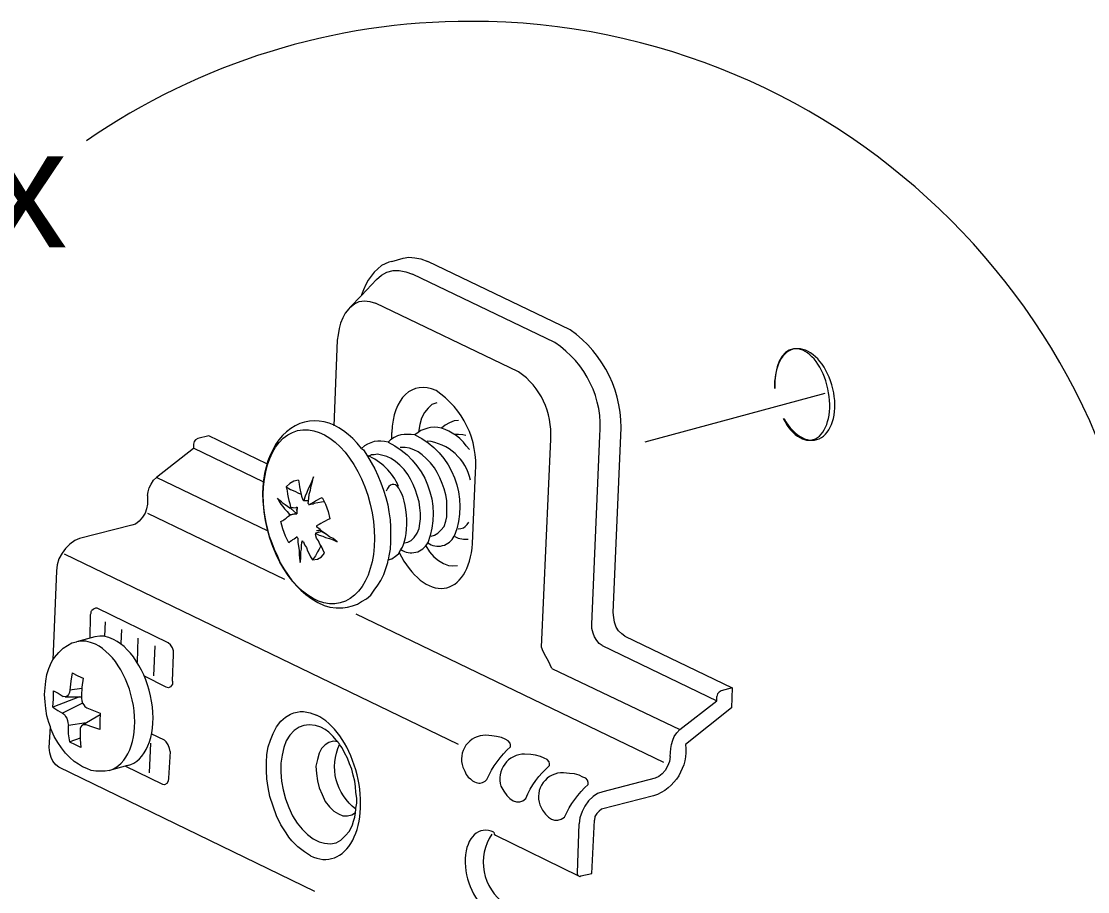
# Model space of a CAD drawing. Header units: metres. Extents: x -11.5 to 7.4, y -3.8 to 5.9.
# Drawn here: x 4.5058 to 4.6482, y -0.046 to 0.0701 of the extents above; entities that cross this region are included whole.
import ezdxf

# ---------------------------------------------------------------- set-up
doc = ezdxf.new("R2010")
doc.units = ezdxf.units.M
doc.header["$MEASUREMENT"] = 0
doc.layers.add('PDF10_Geometry_Num_Penna__7_Num_Penna__7', color=7, linetype='Continuous', lineweight=18)
doc.layers.add('PDF10_Text_Num_Penna__7_Num_Penna__7', color=7, linetype='Continuous', lineweight=18)
doc.styles.add('GENERATED_STYLE_1', font='')
doc.styles.get('GENERATED_STYLE_1').set_extended_font_data('Arial')

msp = doc.modelspace()

# ---------------------------------------------------------------- linework, layer by layer
at = {"layer": 'PDF10_Geometry_Num_Penna__7_Num_Penna__7', "color": 7, "linetype": 'Continuous', "lineweight": 18, "flags": 128}
for points in [[(4.514042296821867, -0.09491539401880544, 0.1539723027836977), (4.56582137863629, -0.1111550182596925, 0.9999930481327568), (4.565820067883756, 0.0701062801058372, 0.1524706996163302), (4.514504215175339, 0.05417366858996697)], [(4.586368637224572, -0.0119598946105377), (4.585952173602692, -0.01164662551443207), (4.585541852512105, -0.01123753293010488), (4.585221212378443, -0.01075472997022331), (4.584976739632854, -0.01009256509649425), (4.584879687638377, -0.009467255410541497), (4.584813348300376, -0.008790348461700681), (4.58585426165383, 0.01483702101974771, 0.2618593769058699), (4.579063079052755, 0.02892798781322359), (4.560047030665986, 0.03807053139448247)], [(4.583363096661344, -0.01318680381163961), (4.582945404533202, -0.01294233106605169), (4.582633363943357, -0.01252463893791056), (4.582312723809695, -0.01205780655939925), (4.582121076833253, -0.01154920496807499), (4.581971199069626, -0.01091898125708379), (4.581971199069626, -0.01034526883401909), (4.583043070780812, 0.01477043598049654, 0.2768616389435487), (4.577031989654353, 0.02722380393040691), (4.558031911848957, 0.03636757601792517)], [(4.576622405667523, -0.01625978936850192), (4.576400046034601, -0.01578312893991729), (4.576154344782752, -0.01528558390492396), (4.575826333611536, -0.01465167467515638), (4.575477437833912, -0.01398336727013039), (4.575261220732287, -0.01341825439087962), (4.576466385372607, 0.01435335810548466, 0.2646934567825219), (4.572188726577929, 0.02333373886052481), (4.553062112627829, 0.03248242497308151)], [(4.566029364745981, 0.0004126376275150889), (4.566437228824048, 0.009896705948842843, 0.2724621259779199), (4.561156126116826, 0.02083348292172094)], [(4.561884384627305, 0.01581270069083462), (4.561416323742536, 0.01587904002883445), (4.560939663313951, 0.01596134994820364), (4.560426147697589, 0.01587904002883445), (4.560047767769744, 0.01581270069083462), (4.559548994228493, 0.0156493093583574), (4.559131302100349, 0.01549206055717356), (4.558752922172504, 0.01523161723021538), (4.558343338185676, 0.01491933093911513, -0.3930843043769327), (4.563596430950183, 0.00138610598733635), (4.564093975985173, 0.001133033697932717), (4.564823708703161, 0.0009770134030091526), (4.565462531957966, 0.0009770134030091526)], [(4.558342846783171, 0.01491896238723811), (4.557830559673068, 0.01498653023149732), (4.557369869825854, 0.01498653023149732), (4.55689198089101, 0.01498653023149732), (4.556476745775386, 0.01491896238723811), (4.556000085346803, 0.01477031312987087), (4.555582393218661, 0.01456883810335619), (4.555084848183668, 0.01425802601976756), (4.554772807593823, 0.01394475692366193, -0.3907886160328627), (4.560047644919118, 0.0004942104431275851, 0.4537293561841179), (4.563596799502063, 0.001386105987334574)], [(4.538666721983317, 0.002279475739054071), (4.538896452653795, 0.001386351688586807), (4.539245348431416, 0.0004944561443789297), (4.53955861752752, -0.0003175864929776395), (4.539967710111847, -0.0012696788438884), (4.540347318545955, -0.002154203350541728), (4.540846092087206, -0.002972388519194347), (4.541425947041565, -0.003797944725403291), (4.541901378963892, -0.004527677443390665), (4.542563543837623, -0.005256181655119541), (4.543091801529098, -0.005821294534370303), (4.543753966402823, -0.006395006957435001), (4.544579522609034, -0.006961348342945151), (4.54537805167754, -0.00743432325275073), (4.546201150871232, -0.007844644343337315), (4.546991080395921, -0.008069460988778587), (4.547800666020759, -0.00816405597073988), (4.548693790071228, -0.00816405597073988), (4.549355954944957, -0.008069460988778587), (4.549996006706023, -0.007912212187596523), (4.55065817157975, -0.00768862404841375), (4.551193800308779, -0.007339728270790324), (4.551855965182508, -0.006961348342945151), (4.552429677605573, -0.006461346295433934), (4.55290388102164, -0.005821294534370303), (4.55340388306915, -0.00515912966064036), (4.553782262996995, -0.004527677443390665), (4.554199955125137, -0.00370212123718261), (4.554444427870726, -0.002913420218749962), (4.554706099703944, -0.002095235050096456), (4.554772439041946, -0.001767223878879953), (4.555240499926715, -0.001617346115253326), (4.55574664450552, -0.0012696788438884), (4.556164336633662, -0.0009564097477827715), (4.55647760572977, -0.0003839258309765725, 0.4512114139181168), (4.56004727636723, 0.0004943332937576983)], [(4.60068896613665, -0.01885611449677782), (4.60059191414217, -0.02151214502925303), (4.594462650713581, -0.02638599791153329, -0.3551321470021301), (4.590213247562863, -0.03327300400083022), (4.583258673629308, -0.03504451002665299)], [(4.549996498108523, -0.03714316726931166), (4.550153746909707, -0.03665790729691221), (4.550308538698369, -0.0360854233801069), (4.550398219655296, -0.03552031050085702), (4.550464558993296, -0.03504487857853089, -0.3566209145256523), (4.548285680291908, -0.02638538365840404), (4.548218112447648, -0.02628710315766547), (4.547800420319508, -0.02581167123533934), (4.547407298316553, -0.02534238184431015), (4.547080515651594, -0.0249861150291304), (4.54682744336219, -0.02477112643376334)], [(4.573148558518271, -0.03359327558261427, -0.1137279156696684), (4.576302502637617, -0.0292263043828962), (4.576302502637617, -0.02898060313104711), (4.576243534337173, -0.02872138831034743), (4.575989233541511, -0.02840074817668548), (4.575581492314072, -0.02825271317244837), (4.575096232341672, -0.0279922698454893), (4.574434067467941, -0.02783502104430635), (4.573811214794505, -0.02773919755608567), (4.572984430082039, -0.02767900074938368, 0.503448380401429), (4.569823237775774, -0.03197164732041458)], [(4.578332732081634, -0.0360859147826087, -0.1051966314089975), (4.581494907192919, -0.03172594606856993), (4.581494907192919, -0.03147287377916541), (4.581390484160883, -0.03115960468305978), (4.581175495565516, -0.03090038986236099), (4.580765543026809, -0.03074510667119323), (4.580290111104482, -0.03049940541934415), (4.579627946230753, -0.03033478558060665), (4.578995265507244, -0.03026967474886622), (4.578169709301037, -0.03017139424812854, 0.5257878519935864), (4.575016502285445, -0.03447988854990669)], [(4.568617213181067, -0.0383699536197879, 0.4153493611589687), (4.570387859252509, -0.04766864034659779), (4.581553752642737, -0.05310846606250941), (4.580103501003705, -0.05342062950298221), (4.579792688920115, -0.05358402083546032), (4.579628069081377, -0.05382849358104824), (4.579531017086898, -0.05414913371471197), (4.568372494734225, -0.04871053650505797)]]:
    msp.add_lwpolyline(points, format="xyb", dxfattribs=at)
for points in [[(4.555240377076087, 0.03807040854385768), (4.556788294962729, 0.03848072963444249)], [(4.556788049261478, 0.03848072963444249), (4.557517781979467, 0.0386428924606621), (4.558343338185676, 0.03854706897244231), (4.559130810697846, 0.0383984197150733), (4.560047276367238, 0.03807040854385768)], [(4.555240499926715, 0.03807016284260545), (4.554860891492607, 0.03798171039193932), (4.554362117951356, 0.03775197972146138), (4.553880543497737, 0.03750504996335557), (4.55340388306915, 0.03708858634147383), (4.552905109527901, 0.0366131544191477), (4.55249724544983, 0.03611315237163648), (4.552116408509466, 0.03554189696109056), (4.551767512731843, 0.03500626823206154), (4.551454243635737, 0.03428390655162961), (4.551193800308779, 0.03362174167789966), (4.551193800308779, 0.03352591818967809), (4.553217150117746, 0.03563894895556974)], [(4.55321764152025, 0.03563919465682197), (4.553879806393981, 0.03621167857362906), (4.554609539111969, 0.03661217161413965), (4.555435095318177, 0.03684190228461759), (4.556229938867904, 0.03684190228461759), (4.557108320843259, 0.03668096796465736), (4.55803215755021, 0.03636769886855173)], [(4.551193554607529, 0.03352616389093033), (4.549668978339811, 0.03190330712247569), (4.550248833294173, 0.0324168227388375), (4.550874142980124, 0.03272886332868463), (4.551603875698113, 0.03279765967920234), (4.552332379909842, 0.03272886332868463), (4.553062112627829, 0.03248193357057705)], [(4.549669224041063, 0.03190281571997211), (4.549520574783696, 0.0317541664626031), (4.549007059167332, 0.03117431150824324), (4.548693790071228, 0.03055023032854898), (4.548382977987639, 0.0298204976105616), (4.548218358148901, 0.02909076489257245), (4.548069708891532, 0.0282652086863644), (4.547965285859497, 0.02754407551219007), (4.547489853937174, 0.01612510983255966)], [(4.613085577097381, 0.02043765820499388), (4.589025282010176, 0.01392411801850635)], [(4.561253300961935, 0.01919711258441303), (4.560591136088204, 0.0189661534076766), (4.560113247153362, 0.01846737986642655), (4.559639043737295, 0.01789489594961946), (4.559221351609153, 0.01716639173789236), (4.558975650357306, 0.01628923826879447), (4.558820858568641, 0.01529906222384803)], [(4.564161420978806, 0.016854105446793), (4.563596308099555, 0.01678653760253379), (4.562956256338492, 0.01654206485694587), (4.562391143459243, 0.01622019621702542), (4.561883770374179, 0.0158123321389585)], [(4.565611918319092, 0.01296993720695561), (4.565202825734765, 0.01346871074820655), (4.56482321730066, 0.01394414267053179), (4.564324443759407, 0.01442080309911731), (4.563847783330822, 0.01483726672099905), (4.56333426771446, 0.01514930731084618), (4.562867435335949, 0.01539623706895377), (4.562390774907366, 0.0156493093583574), (4.561884630328558, 0.01581270069083462)], [(4.529344570786956, 0.01442043454724029), (4.529016559615737, 0.01425827172102068), (4.52886791035837, 0.01404082611313395), (4.52877085836389, 0.01369193033551053)], [(4.530802193463542, 0.01477080453237445), (4.529343956533824, 0.01442068024849075)], [(4.538583552109566, 0.01103663690679024), (4.530802193463542, 0.01477129593487891)], [(4.555240377076087, 0.01435323525485899), (4.555240377076087, 0.01523161723021538)], [(4.565136854948641, 0.01483738957162561), (4.564733904895609, 0.01491847098473631), (4.564161420978806, 0.01498726733525135), (4.563596308099555, 0.01498726733525135)], [(4.528771104065143, 0.01369180748488485), (4.528771104065143, 0.01311932356807866), (4.523831280396738, 0.009236015282622745)], [(4.538168439844565, 0.008596454924063579), (4.528771595467644, 0.01311981497058223)], [(4.554772439041946, 0.01394475692366193), (4.554295778613358, 0.014041808918142), (4.553782262996995, 0.01409463468728855), (4.55340388306915, 0.01409463468728855), (4.55290388102164, 0.014041808918142), (4.552429677605573, 0.01384770492918186), (4.552019356514988, 0.01369168463425829), (4.551604121399365, 0.0134680964950773), (4.551193800308779, 0.01311920071745387)], [(4.551193800308779, 0.01311932356807866), (4.551454243635737, 0.01290310646645221), (4.552019356514988, 0.01207755026024415), (4.55249724544983, 0.01124953704151643), (4.552994790484822, 0.01037484058493909), (4.55340388306915, 0.009480488028211553), (4.553782262996995, 0.008506282564636258), (4.55413238728088, 0.007552961707464334), (4.554444427870726, 0.006572613712592101), (4.554706099703944, 0.00559840824901503), (4.554860891492607, 0.00464508739184577), (4.555024282825089, 0.003566458896234082), (4.555084479631791, 0.002621737582878758), (4.555084479631791, 0.001638932575486862), (4.555084479631791, 0.0006573560743543538), (4.555024282825089, -0.0003180778954821051), (4.554860891492607, -0.001209973439689982), (4.554772439041946, -0.001767715281384419)], [(4.560940277567079, 0.001551094377951756), (4.561416937995666, 0.001796795629799064), (4.561818659542437, 0.002213259251682587), (4.562226523620504, 0.002681320136452392), (4.562456254290982, 0.00340245331062583), (4.56260613205461, 0.00398230826498569), (4.56260613205461, 0.00464570164497502), (4.56260613205461, 0.005366834819148458), (4.56260613205461, 0.006161678368877155), (4.562456254290982, 0.006892639593123917), (4.562226523620504, 0.007718195799332861), (4.561982050874915, 0.008439328973507187), (4.561661410741255, 0.00916906169149545), (4.561319886001185, 0.009896337396964938), (4.560940277567079, 0.0105216470829177), (4.560426761950719, 0.01118504046290703), (4.559861649071467, 0.01176489541726777), (4.559287936648403, 0.01224155584585152), (4.558753536425636, 0.01264327739262328), (4.55817982400257, 0.01290372071958323), (4.557614711123319, 0.01311993782120879), (4.557042227206516, 0.01321698981568886), (4.556380062332785, 0.01321698981568886)], [(4.552116285658842, 0.01207742740961759), (4.552497122599206, 0.01224204724835598)], [(4.557369869825854, 0.0005974049689037031), (4.557830559673066, 0.0008209931080855881), (4.558245794788691, 0.001223943161115848), (4.558656115879277, 0.001796427077921159), (4.558907959662422, 0.002427879295169966), (4.558976756012941, 0.003090044168901684), (4.559072579501159, 0.003728867423704152), (4.559072579501159, 0.004459828647951802), (4.558976756012941, 0.005188332859681566), (4.558907959662422, 0.006000375497039023), (4.558656115879277, 0.006825931703247967), (4.55841041462743, 0.007553207408717455), (4.558091003000028, 0.008275569089150281), (4.557770362866366, 0.009004073300879156), (4.557369869825854, 0.009644125061942788), (4.55689198089101, 0.01030628993567273), (4.556313354442908, 0.01087263132118199), (4.555747013057399, 0.01134929174976751), (4.555174529140592, 0.01176452686538898), (4.554609416261341, 0.01201145662349656), (4.554044303382092, 0.01217361944971618), (4.553321941701659, 0.01233086825089824), (4.552904249573517, 0.01224241580023477), (4.55249638549545, 0.01224241580023477)], [(4.522641840636544, 0.006825686001994846), (4.522700808936987, 0.007301117924321865), (4.522858057738169, 0.007866230803571739), (4.523102530483758, 0.008342891232156369), (4.523430541654978, 0.008856406848519072), (4.523831034695489, 0.009236015282622745)], [(4.538733552723818, 0.002049622217950464), (4.523830543292984, 0.00923638383450065)], [(4.542779638088623, 0.008856775400396977), (4.542146957365114, 0.008758494899656633), (4.541642041292567, 0.008439083272254955), (4.54116660937024, 0.007963651349929712), (4.541261204352203, 0.007464877808678771), (4.54133000070272, 0.006989445886352641), (4.541425824190942, 0.006572982264470006), (4.541484792491383, 0.006161432667624922), (4.541642041292567, 0.005746197552001675), (4.541739093287047, 0.005270765629676433)], [(4.5427800066405, 0.008856406848519072), (4.54287705863498, 0.008342891232156369), (4.542944626479239, 0.007963282798050031), (4.543031850423645, 0.007552961707464334), (4.543092047230346, 0.007136498085583476), (4.543196470262384, 0.006728634007514778), (4.543352490557306, 0.006259344616486473), (4.543442171514231, 0.006161064115747017), (4.543509739358488, 0.006161064115747017)], [(4.544081609022165, 0.005745583298872425), (4.54417128997909, 0.006408976678861755), (4.544237629317088, 0.006988831633223391), (4.544394878118272, 0.007552716006213878), (4.544482102062677, 0.008126428429278576), (4.544646721901415, 0.00869276981478695), (4.544810113233892, 0.009318079500741483), (4.544580382563414, 0.008759109152787659), (4.544334681311566, 0.008193996273536008), (4.544081609022165, 0.007718564351210766), (4.543916989183426, 0.007203820228589564), (4.543672516437836, 0.006728388306264321), (4.543509125105359, 0.00616204692075506)], [(4.54116660937024, 0.007963651349929712), (4.541739093287047, 0.007614755572305398), (4.542304206166298, 0.007398538470678062), (4.542779638088623, 0.007136866637461381), (4.543196101710505, 0.006989445886352641)], [(4.522642332039048, 0.006826054553873639), (4.522642332039048, 0.00568600074529968), (4.52247771220031, 0.005025064377828237), (4.522321691905386, 0.004459951498578363), (4.521980167165319, 0.0039169517319948), (4.521494907192919, 0.003403436115632097), (4.521019475270592, 0.003000486062601837), (4.520521930235599, 0.002844465767679161), (4.513557528251971, 0.001074188248114005)], [(4.541641304188811, 0.005120273612919668), (4.541329263598964, 0.005367203371027252), (4.541009851971562, 0.005599391054022185), (4.540762922213457, 0.005745583298872425), (4.540533191542979, 0.005999884094535446), (4.540184295765354, 0.00625909891523424), (4.539968078663728, 0.006474087510602189), (4.540184295765354, 0.006096936089015514), (4.540437368054757, 0.005685386492169542), (4.540696582875457, 0.005367203371027252), (4.540912799977084, 0.005024450124698987), (4.541261695754706, 0.004705038497297309), (4.54157496485081, 0.004295945912970112)], [(4.543509616507864, 0.006161678368877155), (4.544082100424667, 0.006161678368877155), (4.544171781381593, 0.006161678368877155)], [(4.544081854723416, 0.00574595185075033), (4.544171535680341, 0.005685755044046559), (4.544171535680341, 0.00559853109964159)], [(4.544900162742696, 0.005746074701376891), (4.544744142447772, 0.005685877894673119), (4.544171658530965, 0.005598653950268151)], [(4.544171781381593, 0.005598899651519496), (4.54448259346518, 0.005746320402628236), (4.544810604636398, 0.005946566922884422), (4.545057534394504, 0.006096444686511049), (4.545309378177649, 0.006259836018990939), (4.545622647273753, 0.006408485276358178), (4.545949429938712, 0.006571876608836291)], [(4.54588259919821, 0.005946935474760551), (4.545377683125663, 0.005851111986541646), (4.544810113233893, 0.005745460448245865)], [(4.544900039892068, 0.00574595185075033), (4.544810358935145, 0.00574595185075033)], [(4.546262944736071, 0.006000252646413351), (4.545882107795705, 0.005947426877265904)], [(4.545949798490589, 0.006572490861967317), (4.546417859375358, 0.005685509342796102), (4.546760612621688, 0.004703932841662706), (4.546991571798422, 0.003729727378087411)], [(4.522641840636544, 0.004457371635433027), (4.540912185723954, -0.004363303305905397)], [(4.541574473448309, 0.004296068763596672), (4.542304206166298, 0.004393120758075852)], [(4.542304206166298, 0.004392383654320042), (4.541574473448309, 0.004146682402472734), (4.541574473448309, 0.004227763815581653), (4.541574473448309, 0.004296560166098473)], [(4.542467228946897, 0.005188455710307238), (4.541641672740688, 0.005120887866048029), (4.541738724735168, 0.005188455710307238), (4.541738724735168, 0.005270765629676433)], [(4.541738847585796, 0.005270274227172855), (4.542467351797525, 0.00518919281406216)], [(4.541738847585796, 0.005120887866048029), (4.542564403792003, 0.004392383654320042)], [(4.542303837614419, 0.004392629355572275), (4.542564280941377, 0.004392629355572275)], [(4.542631357383133, 0.005270274227172855), (4.542466737544395, 0.00518919281406216)], [(4.542466983245648, 0.004957742234821261), (4.542564035240124, 0.004809092977454021)], [(4.542564158090753, 0.004868921232279), (4.542467106096272, 0.004957373682944244)], [(4.542631357383133, 0.005269782824669278), (4.542631357383133, 0.005188701411560359), (4.542631357383133, 0.005025310079080469), (4.542563789538876, 0.004869289784157793)], [(4.542564158090753, 0.004808970126827461), (4.542564158090753, 0.004645578794349348), (4.542564158090753, 0.004392506504946603)], [(4.541484423939506, 0.0004942104431275851), (4.541076559861439, 0.00138610598733635), (4.540695722921075, 0.002361539957171033), (4.540436508100374, 0.003351716002118366)], [(4.540437122353504, 0.003351347450241349), (4.540696337174204, 0.003506139238903749), (4.540846214937831, 0.003566336045607521), (4.541009606270313, 0.003729727378087411), (4.541166855071491, 0.003818179828751767), (4.541330246403973, 0.003982799667490156), (4.541574719149562, 0.004146190999968269)], [(4.546991203246547, 0.003729235975582945), (4.54667793415044, 0.003565844643103055), (4.546351151485485, 0.00340245331062583), (4.546098079196081, 0.003253804053256815), (4.545786038606234, 0.003090412720777813), (4.545540337354385, 0.002940534957151186), (4.545213554689427, 0.002778372130931572)], [(4.564474567224286, 0.002427510743293837), (4.564823463001909, 0.002525791244031517), (4.565054422178648, 0.002681811538954193), (4.565300123430495, 0.002941026359654764), (4.56555196721364, 0.003253066949501893)], [(4.544647459005171, -0.001767469580131298), (4.545309623878898, -0.001685159660762992), (4.545882107795705, -0.001365748033360425), (4.546262944736071, -0.0008890876047757956), (4.546039356596888, -0.0003841715322288053), (4.545882107795705, 3.229208965471742e-05), (4.545622892975006, 0.0003455611857603458), (4.545471786705118, 0.000754653770085767), (4.545213800390679, 0.001133033697932717), (4.545057780095757, 0.001639178276738207)], [(4.545622278721876, 0.001951218866585336), (4.545057165842627, 0.001796427077921159), (4.545057165842627, 0.001699375083441979), (4.545057165842627, 0.001639178276738207)], [(4.54505741154388, 0.001796795629799064), (4.545540214503761, 0.001551094377951756), (4.546040216551271, 0.001386474539213367), (4.546417367972857, 0.001223083206733477), (4.546922284045404, 0.001073205443107739), (4.547407544017803, 0.0009110426168872365), (4.547965285859497, 0.0006579703274844917), (4.547407544017803, 0.001073205443107739), (4.546922284045404, 0.001318906694955047), (4.546514419967338, 0.001639546828616112), (4.546097956345454, 0.001951587418463241), (4.545687635254868, 0.002279598589680631), (4.545213431838802, 0.00262235183600712)], [(4.545377437424412, 0.002115715854697164), (4.545688249507998, 0.002212767849177233), (4.545212817585673, 0.002115715854697164)], [(4.54521318613755, 0.002777880728427995), (4.54521318613755, 0.002680828733947926), (4.54521318613755, 0.002621860433505319)], [(4.545785424353104, 0.002049622217950464), (4.545622033020624, 0.001951341717211896)], [(4.546514911369838, 0.001639301127364767), (4.545785178651851, 0.002049622217950464)], [(4.545785424353104, 0.002049867919202697), (4.545785424353104, 0.00211620725720163), (4.545785424353104, 0.002213259251682587)], [(4.560522708289566, 0.00138610598733635), (4.560940400417708, 0.001550725826074739)], [(4.564094221686425, 0.002360925704042671), (4.564475058626789, 0.002427265042040716)], [(4.513557528251971, 0.001073696845611316), (4.512924847528463, 0.000820624556207683), (4.512262682654734, 0.0003451926338815525), (4.511690198737929, -0.000228519789184034), (4.511222137853158, -0.0008894561566537007), (4.510805674231277, -0.001616731862123189), (4.510559972979429, -0.002415260930628271), (4.510492405135171, -0.003226075061727229)], [(4.542631357383133, 0.001318415292451469), (4.542369685549914, 0.001134139353564656), (4.542214893761251, 0.0009781190586419797), (4.541991305622068, 0.0009105512143845473), (4.541836513833406, 0.0007545309194609828), (4.541641181338187, 0.0006574789249809143), (4.541483932537004, 0.0004940875925010246)], [(4.542714158705007, 0.001133647951061079), (4.542631848785636, 0.001223328907986598), (4.542631848785636, 0.001317923889947892)], [(4.542713913003753, 0.001133156548558389), (4.542713913003753, 0.0005975278195293754), (4.542780252341752, 3.241494027950154e-05), (4.542877304336232, -0.0004811006760823133), (4.542877304336232, -0.001046213555332187), (4.54294487218049, -0.001522873983916817), (4.543032096124897, -0.002095357900723016), (4.543092292931599, -0.001617468965878999), (4.543092292931599, -0.001105181855776571), (4.543092292931599, -0.0006948607651899863), (4.543196715963635, -0.0003177093436042), (4.543196715963635, 0.0001822927039070166), (4.543293767958113, 0.0007547766207114393)], [(4.543293767958113, 0.000755022321963672), (4.543352736258559, 0.0006579703274844917), (4.543442417215482, 0.0006579703274844917), (4.543607037054221, 0.0002488777431581823), (4.54385150979981, -0.0001307306909481554), (4.544014901132288, -0.0005484228190884011), (4.544237260765211, -0.0009562868971562111), (4.544394509566391, -0.00136537948148252), (4.544646353349538, -0.001767101028253393)], [(4.545785424353104, 9.22431951035918e-05), (4.545540951607515, -0.0003168493892209412), (4.545308763924517, -0.0006952293170687796), (4.545056920141374, -0.001209973439689982), (4.54464659905079, -0.001767715281384419)], [(4.556952423398965, 0.0004942104431275851), (4.557370115527105, 0.0005974049689037031)], [(4.559793344123454, 9.22431951035918e-05), (4.560278604095855, -0.0006952293170687796), (4.560842488468847, -0.001365993734612658), (4.561498510811278, -0.001834054619382464), (4.562145933609898, -0.002250518241265098), (4.562808098483629, -0.002496219493112406), (4.563335127668841, -0.002563787337371615), (4.564004663580127, -0.002496219493112406)], [(4.564153067136242, -0.02640159994102564), (4.511564399696983, -0.0009838054373627614)], [(4.51049215943392, -0.003225706509849324), (4.509987243361373, -0.01512133261806348), (4.510231716106958, -0.0148019209906618), (4.510805428530023, -0.01414098462319124), (4.511370541409276, -0.01356604369386716), (4.511950396363636, -0.01318766376602198), (4.51250813820533, -0.01283753948213739), (4.513140818928839, -0.01268889022476927)], [(4.515901763895851, -0.008225358433075591), (4.515676947250412, -0.008225358433075591), (4.515417732429713, -0.00832855295885171), (4.515170802671607, -0.008575482716959293)], [(4.525385586515931, -0.01283766233276307), (4.515901518194603, -0.008225849835580057)], [(4.514955199823111, -0.01221161554305628), (4.515008025592257, -0.009207917739214366), (4.515008025592257, -0.009050668938032302), (4.515105077586737, -0.008887277605553301), (4.515105077586737, -0.00879022561107412), (4.515105077586737, -0.00864280485996538), (4.515171416924733, -0.008575237015706172)], [(4.550464313292045, -0.008976958562477932), (4.591524677994601, -0.02878293647393537)], [(4.516973144204536, -0.01003273684166839), (4.516876092210056, -0.01195903465615622)], [(4.519151777204673, -0.0110752472532587), (4.519054725210191, -0.01294257676730215)], [(4.51558149231407, -0.01205719230626912), (4.513141678883221, -0.01268864452351792)], [(4.515677438652919, -0.01303803170364581), (4.515007902741631, -0.01278495941424396), (4.514375222018122, -0.01262156808176407), (4.513817480176428, -0.01262156808176407), (4.513141801733846, -0.01268790741976211)], [(4.518081625402248, -0.0123757439792902), (4.517447716172482, -0.01211652915859052), (4.516785551298751, -0.01195928035740668), (4.516243780038426, -0.01195928035740668), (4.515581615164695, -0.01205756085814702)], [(4.521331638711066, -0.01221198409493329), (4.521250557297954, -0.01543312750665926)], [(4.586368391523321, -0.01195915750678278), (4.600689088987275, -0.01885599164615126), (4.599238223095112, -0.01926508423047846)], [(4.523617151755753, -0.01325388025339436), (4.523430418804351, -0.01723424053333034)], [(4.526107702495109, -0.01439307410758683), (4.526107702495109, -0.0139164136790022), (4.525960281744002, -0.01351592063848894), (4.525698609910783, -0.0130970000040902), (4.525385340814678, -0.01283778518338963)], [(4.583363096661344, -0.01318729521414319), (4.598659228095135, -0.02055956127583869), (4.598659228095135, -0.0199956769028482)], [(4.509666848928962, -0.02404053376139359), (4.509450631827336, -0.02347664938840399), (4.509191417006637, -0.02258352533793673), (4.509041539243009, -0.02160931987435966), (4.508944487248529, -0.02072356686144783), (4.508878147910529, -0.01974199036031621), (4.508944487248529, -0.01885623734740438), (4.509041539243009, -0.01796311329693623), (4.509191417006637, -0.01708595982783923), (4.509450631827336, -0.01626040362163028), (4.50983024026144, -0.01543361890916373), (4.509987489062622, -0.0151215783193166)], [(4.525960158893378, -0.017962867595684), (4.526107579644485, -0.0143928284063346)], [(4.512576320302719, -0.01683374749281796), (4.512412928970239, -0.0179627447450601), (4.512263051206611, -0.0191691378916321), (4.512196711868611, -0.01948117848148012), (4.512099659874135, -0.0197428503146968), (4.511949782110506, -0.01989764210336098), (4.511786390778028, -0.01999592260410132), (4.511631598989364, -0.02006103343583998), (4.511369927156146, -0.01999592260410132)], [(4.512576197452091, -0.01683325609031439), (4.51330593017008, -0.01723374913082676), (4.514034434381809, -0.01756176030204326)], [(4.576623265621906, -0.01625929796599834), (4.593703188144111, -0.0244202650461256), (4.598658982393882, -0.02055906987333511)], [(4.514033820128679, -0.01756151460079103), (4.513877799833757, -0.01875193716599366), (4.513817603027052, -0.01989813350586545)], [(4.525960404594628, -0.017962867595684), (4.525960404594628, -0.01834247602979033), (4.525698732761411, -0.01869997135122858), (4.525445660472007, -0.01885599164615126), (4.525133619882158, -0.01875156861411664), (4.52222451706028, -0.01730070272195494)], [(4.509987243361373, -0.02144494573687261), (4.510084295355851, -0.02030612043455804), (4.510084295355851, -0.01926434712672265)], [(4.510084418206477, -0.01926446997734921), (4.510708499386171, -0.01957773907345484), (4.511370664259902, -0.01999543120159597)], [(4.513877922684383, -0.01891483709596997), (4.512263665459741, -0.0191691378916321)], [(4.513817725877681, -0.01989788780461321), (4.513817725877681, -0.02020992839445945), (4.513877922684383, -0.02056005267834315), (4.513967603641309, -0.02087946430574483), (4.514130994973785, -0.02113253659514935), (4.514278415724894, -0.02134752519051464), (4.514540087558112, -0.02151214502925303), (4.515418469533468, -0.02186349781939523), (4.516310365077675, -0.02224064924098279)], [(4.599238714497616, -0.01926446997734921), (4.598984413701954, -0.01942786130982732), (4.598725198881255, -0.01964407841145377), (4.598658859543255, -0.01999543120159597)], [(4.513557528251971, -0.02006115628646565), (4.509987489062622, -0.02144445433436992)], [(4.513967849342558, -0.0208799557082493), (4.511287248684898, -0.02224114064348548)], [(4.51163196754124, -0.02006115628646565), (4.513817480176428, -0.02006115628646565)], [(4.509986751958868, -0.02144494573687261), (4.510648916832597, -0.02186263786501375), (4.511287740087402, -0.02224101779286158), (4.511534669845508, -0.02239089555648732), (4.511690690140432, -0.02265011037718612), (4.511845481929099, -0.02290441117285003), (4.511949904961131, -0.02321645176269627), (4.512010101767835, -0.02352849235254251), (4.512099782724759, -0.02387861663642621)], [(4.513967849342558, -0.02378807572512009), (4.516310610778929, -0.02239003560210673)], [(4.516310856480178, -0.02224101779286158), (4.516243288635922, -0.02331227525091695), (4.516243288635922, -0.02442038789675127)], [(4.544395000968896, -0.04127143970285996), (4.543606299950463, -0.04071369786116463), (4.542714404406254, -0.04008101713765733), (4.541902361768901, -0.03925546093144838), (4.541484669640759, -0.03877880050286375), (4.541166486519614, -0.03821368762361388), (4.540436753801627, -0.03714365867181524), (4.539870412416118, -0.03593726552524235), (4.539396209000051, -0.03463504889044877), (4.538978516871909, -0.03334020329320975), (4.53873404412632, -0.03213503865289624), (4.538584166362693, -0.03099744185684017), (4.538517827024695, -0.02985861655452648), (4.538517827024695, -0.02881807175294959), (4.538584166362693, -0.02773821475107763), (4.53873404412632, -0.02669644144324312), (4.539046084716169, -0.02581191693659157), (4.539396209000051, -0.02493476346749368), (4.539870412416118, -0.02404041091076792), (4.540436753801627, -0.02331190669903904), (4.541076805562691, -0.02274679381978917), (4.54173897043642, -0.02233770123546108), (4.542146834514488, -0.02217430990298297), (4.542630865980628, -0.02207725790850379), (4.543032587527399, -0.02202443213935545), (4.543442908617987, -0.02202443213935545), (4.544334804162194, -0.02217430990298297), (4.54521318613755, -0.02248512198656982)], [(4.510805428530023, -0.02944289003639966), (4.510395107439439, -0.02913084944655253), (4.509987243361373, -0.02865296051170851), (4.509763655222189, -0.02815664398297635), (4.509606406421009, -0.02752273475320788), (4.509501983388972, -0.02679423054147989), (4.509666603227711, -0.02404114801452462)], [(4.51754538242009, -0.02985910795703006), (4.516972898503283, -0.02995738845776774), (4.516310733629554, -0.02995738845776774), (4.515738249712751, -0.02995738845776774), (4.51510556898924, -0.02985910795703006), (4.514540456109991, -0.02960603566762643), (4.513967972193186, -0.02938981856599998), (4.513400402301416, -0.02903355175082112), (4.512827918384611, -0.02865394331671567), (4.51226280550536, -0.02815639828172412), (4.511690321588555, -0.02757654332736248), (4.511123980203044, -0.02685418164692965), (4.510649776786979, -0.02612444892894228), (4.510179258889689, -0.02534311894806507), (4.509764023774068, -0.02442051074737606), (4.509666971779588, -0.02404090231327149)], [(4.512263051206611, -0.02607285166605333), (4.512099659874135, -0.02498685213288532), (4.512099659874135, -0.02387751098079249)], [(4.514442912713006, -0.02352886090442041), (4.512100151276639, -0.02387775668204473)], [(4.514443404115511, -0.02378856712762456), (4.514227187013885, -0.02378856712762456), (4.514034311531184, -0.02378856712762456), (4.51387829123626, -0.02387824808454919), (4.513713671397522, -0.02404041091076792), (4.51365470309708, -0.02425662801239437), (4.51365470309708, -0.02460798080253568), (4.51365470309708, -0.02571486494211062), (4.513713671397522, -0.02679472194398258)], [(4.516243657187799, -0.0244202650461256), (4.51533579106222, -0.02410822445627847), (4.514442667011755, -0.02378758432261741)], [(4.545785424353104, -0.02410834730690503), (4.545056920141374, -0.02387861663642621), (4.544237506466464, -0.0237877071732413), (4.543509002254732, -0.02387861663642621), (4.542877550037483, -0.02410834730690503), (4.542215385163752, -0.02451743989123045), (4.541641672740688, -0.02517960476496128), (4.541166240818363, -0.02590810897669016), (4.540845600684701, -0.02679509049586049), (4.540601127939112, -0.02783563529743649), (4.540436508100374, -0.02888477964282643), (4.540436508100374, -0.03011942843336257), (4.540533560094856, -0.03130862249230582), (4.540763290765334, -0.03244744779462128), (4.541076559861439, -0.03365384094119328), (4.541484423939506, -0.03479880877480568), (4.541991797024572, -0.03593763407712025), (4.542631848785636, -0.03691061103443705), (4.543294013659365, -0.03770791159668363), (4.544015146833541, -0.03842904477085707), (4.544743651045268, -0.03899415765010783), (4.545540951607515, -0.03941062127198958), (4.546263313287948, -0.03956664156691225), (4.547080269950341, -0.03967106459894865), (4.547801403124517, -0.03950890177272903), (4.548448825923135, -0.03915754898258683), (4.549006567764827, -0.03859366460959546), (4.549586422719191, -0.03795361284853183), (4.549996743809777, -0.03714279871743464)], [(4.546828057615318, -0.02477112643376334), (4.546350168680476, -0.02441977364362113), (4.545785055801227, -0.02410773305377401)], [(4.51365470309708, -0.02555933604969152), (4.51226280550536, -0.02607285166605333)], [(4.524887672929061, -0.02581191693659157), (4.523102653334387, -0.02498636073038263)], [(4.592498637756927, -0.0269504965376548), (4.592594461245145, -0.02638538365840404), (4.592757852577627, -0.02581167123533934), (4.592974069679251, -0.02534238184431015), (4.593322965456876, -0.02483009473420772), (4.593702573890981, -0.02441977364362113)], [(4.513713548546896, -0.02679447624273035), (4.512992415372723, -0.02645049449014358), (4.512262682654734, -0.0260733430685578)], [(4.523049704714612, -0.02622100952091877), (4.522858057738169, -0.03017188565063211)], [(4.525647012647894, -0.02735897486885186), (4.525549960653416, -0.02694988228452466), (4.525385340814678, -0.02645110874327283), (4.525133497031533, -0.02607272881542766), (4.524887795779685, -0.02581228548846948)], [(4.548069708891532, -0.02607285166605333), (4.547407544017803, -0.02597457116531476), (4.546827689063443, -0.02612444892894228), (4.546351028634856, -0.02645123159389851), (4.545882967750087, -0.02695000513515122), (4.545540214503761, -0.02757654332736248), (4.545309255327023, -0.02840087102731204), (4.545123750881878, -0.0292939950777793), (4.545213431838802, -0.03026942904761576), (4.545309255327023, -0.03124977704248888), (4.545540214503761, -0.03220309789965903), (4.545949307088089, -0.03308025136875514), (4.546351028634856, -0.03400163106318388), (4.546922284045404, -0.03473136378117303), (4.547489853937174, -0.03529770516668318), (4.548128677191977, -0.03567608509452835), (4.548693790071228, -0.03593775692774681), (4.549355954944957, -0.03593775692774681), (4.549930895874283, -0.03577313708900842), (4.550398956759052, -0.03546109649916129)], [(4.550464313292045, -0.03504487857853089), (4.550464313292045, -0.03489500081490426), (4.550561365286521, -0.03421809386606345), (4.550561365286521, -0.0335927841801098), (4.550464313292045, -0.03276722797390086), (4.550397973954043, -0.03203872376217198), (4.550308292997121, -0.03130899104418372), (4.550084704857937, -0.03049940541934415), (4.549929913069274, -0.02970087635083907), (4.549585931316685, -0.02898097168292502), (4.549356200646207, -0.02825246747119614), (4.548948336568142, -0.02752273475320788), (4.54862769643448, -0.026854427348181), (4.548286171694411, -0.02638513795715269)], [(4.592430332808911, -0.02799177844298573), (4.59249912915943, -0.02695000513515122)], [(4.525647504050399, -0.02735860631697395), (4.525446029023884, -0.03090038986236099), (4.525385832217182, -0.03130948244668819), (4.525231040428517, -0.03163135108660864), (4.52488705867593, -0.03178614287527282), (4.524657328005452, -0.03172594606856993), (4.519629051886385, -0.02929350367527572)], [(4.592430701360788, -0.02799140989110782), (4.592342248910125, -0.02865357476483688), (4.592080577076908, -0.0292936265259014), (4.591768536487059, -0.02985873940515127), (4.591360672408994, -0.03033539983373679), (4.590892611524222, -0.0306855241176196), (4.590414722589378, -0.03090051271298755), (4.583422064961789, -0.03270887392658661)], [(4.544959990997521, -0.04604688923377598), (4.510805059978146, -0.02944239863389519)], [(4.51994723500753, -0.0292263043828962), (4.517545505270716, -0.02985898510640439)], [(4.583421696409907, -0.03270850537471048), (4.582700563235736, -0.03293209351389148), (4.582120708281376, -0.03334118609821779), (4.581495398595422, -0.03390629897746766), (4.58101259563554, -0.03463480318919654), (4.580668613882954, -0.03535593636336998), (4.580350430761813, -0.03618272107583831), (4.580290233955107, -0.0369787931318255)], [(4.583258427928055, -0.03504487857853089), (4.582945158831951, -0.03529795086793452), (4.582633118242104, -0.03561613398907593), (4.5823800459527, -0.03603382611721795), (4.582312478108443, -0.03650311550824803)], [(4.580200675848809, -0.04393348991600643), (4.580037284516333, -0.04377009858352654), (4.580037284516333, -0.04355510998816037), (4.580290356805733, -0.03697891598245118)], [(4.581971199069626, -0.04362230928053989), (4.582312723809695, -0.03650311550824803)], [(4.568870285470471, -0.03811675847975859), (4.568937853314729, -0.03836983076916312), (4.569100016140949, -0.03852585106408579)], [(4.569100630394079, -0.03852646531721504), (4.580200184446307, -0.04393312136412764)], [(4.580200430147558, -0.04393361276663121), (4.580350307911184, -0.04403312177363006), (4.580513699243664, -0.04393361276663121), (4.581970707667121, -0.04362280068304436)]]:
    msp.add_lwpolyline(points, dxfattribs=at)
msp.add_lwpolyline([(4.606416385167851, 0.0221602696816996), (4.606416385167851, 0.0211184963738642)], close=True, dxfattribs=at)
msp.add_lwpolyline([(4.571116240613614, -0.02669668714449536), (4.571116240613614, -0.02645098589264805), (4.571049901275615, -0.02622125522217011), (4.570805428530026, -0.0259079861260636), (4.570387982103135, -0.02571535634461508), (4.56991255018081, -0.02549299671169347), (4.569250385307079, -0.02534311894806507), (4.568617704583572, -0.02524729545984528), (4.567800747921178, -0.02517849910932668, 0.5205861110882849), (4.564733782044986, -0.02944264433514654), (4.564986854334389, -0.02995738845776774), (4.565203071436015, -0.03043036336757599), (4.565462286256713, -0.030744860969941), (4.565775555352822, -0.03099793325934463), (4.566029856148482, -0.03124977704248888), (4.566274328894071, -0.03140579733741244), (4.566504059564549, -0.03147336518166988), (4.566854183848434, -0.03157041717615083), (4.5670691724438, -0.03157041717615083), (4.567382441539907, -0.03147336518166988), (4.567731337317531, -0.03130874534293149), (4.567954925456712, -0.03106427259734268, -0.1060324183135755)], format="xyb", close=True, dxfattribs=at)
at = {"layer": 'PDF10_Geometry_Num_Penna__7_Num_Penna__7', "color": 7, "linetype": 'Continuous', "lineweight": 18}
for centre, radius, start, end in [((4.55920749067414, 0.007412070523478143), 0.006724464028280863, 12.40096523181452, 83.59119180649155), ((4.548942577939979, 0.00490364194900117), 0.007868922192435512, 23.40190478718869, 67.50780032798193)]:
    msp.add_arc(centre, radius, start, end, dxfattribs=at)
for centre, major_axis, ratio, start_param, end_param in [((4.610412382155824, 0.02031303797771944), (-0.001557581983584022, 0.006032486065485718), 0.6115129086277913, 1.972203552291143, 7.390081413643988), ((4.610069241556834, 0.02031275352617712), (-0.001300601158805037, 0.006063180233729634), 0.5643272548603316, 2.008255980380726, 7.426178062650003), ((4.561765317333121, 0.01085339642708583), (-0.003441818422174947, 0.010213170784109), 0.544224102219734, 5.822142252205383, 7.237341103050126), ((4.546123169010226, 0.005252418924859725), (-0.002225996876934922, 0.01143337697094094), 0.6827761783808398, 5.330787032481068, 7.982479880051985), ((4.555645266879683, 0.003780139158521933), (-0.000255401686601431, 0.004532470838114371), 0.3484090861854627, 3.528224760430765, 6.910490300709149), ((4.560227009969321, 0.004237879732174932), (-0.002335631084480206, 0.009737096083615749), 0.5502196488465403, 1.977297916140858, 4.181104051793039), ((4.517718603534362, -0.02062569092798849), (-0.002281983991906601, 0.008586895486467848), 0.6014752707564123, 3.131284621650226, 5.802894620355181), ((4.515251753790531, -0.02129593974550303), (-0.002194689040967646, 0.008590052448634929), 0.6088566654021075, 3.160584651078915, 5.81086262343158), ((4.544810449443702, -0.0318819499328491), (-0.002377379015427117, 0.009761892252085748), 0.5946840378434102, 2.686629028382197, 5.830252363619161), ((4.571589241947038, -0.02872185745944478), (-0.0006761820824925375, 0.005346752370541257), 0.4826233504831856, 2.161696089880139, 3.509616953285661), ((4.580163605038337, 0.000508415985618349), (0.003077517833307117, 0.03702601634556204), 0.192223504032025, 2.823889942776014, 3.31131762399097), ((4.568700583540814, -0.04345316447256309), (-0.00150605770680734, 0.005527521888344663), 0.6019933369526134, 5.81175522061748, 8.909811528577276)]:
    msp.add_ellipse(centre, major_axis=major_axis, ratio=ratio, start_param=start_param, end_param=end_param, dxfattribs=at)
msp.add_ellipse((4.545516320037011, 0.003987916876464048), major_axis=(-0.002845334293859024, 0.01149089727866416), ratio=0.597253075693819, dxfattribs=at)

# ---------------------------------------------------------------- texts
at = {"layer": 'PDF10_Text_Num_Penna__7_Num_Penna__7', "color": 7, "linetype": 'Continuous', "lineweight": 18, "insert": (4.488578310482858, 0.03995053467360729), "char_height": 0.01582901521914505, "attachment_point": 7, "style": 'GENERATED_STYLE_1'}
msp.add_mtext('\\A1;{\\pql;\\fArial|b0|i0|c0|p34;2x}', dxfattribs=at)

doc.saveas('drawing.dxf')
